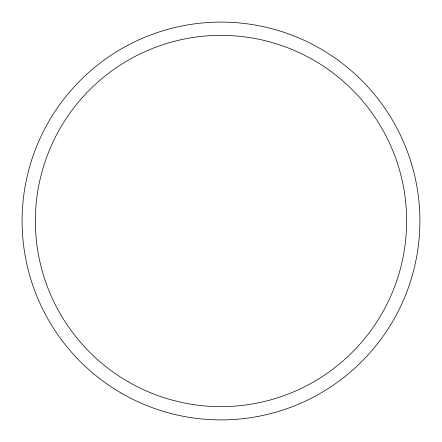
<?xml version="1.0" encoding="UTF-8"?>
<svg xmlns="http://www.w3.org/2000/svg" width="442" height="442" viewBox="0 0 442 442"><rect width="100%" height="100%" fill="white"/><g stroke="black" fill="none" stroke-linecap="round" stroke-linejoin="round"><path stroke-width="0.66" d="M121.55 393.253A198.9 198.9 0 0 0 419.9 221A198.9 198.9 0 0 0 121.55 48.747A198.9 198.9 0 0 0 121.55 393.253M128.18 381.766A185.64 185.64 0 0 0 406.64 221A185.64 185.64 0 0 0 128.18 60.234A185.64 185.64 0 0 0 128.18 381.766"/></g></svg>
